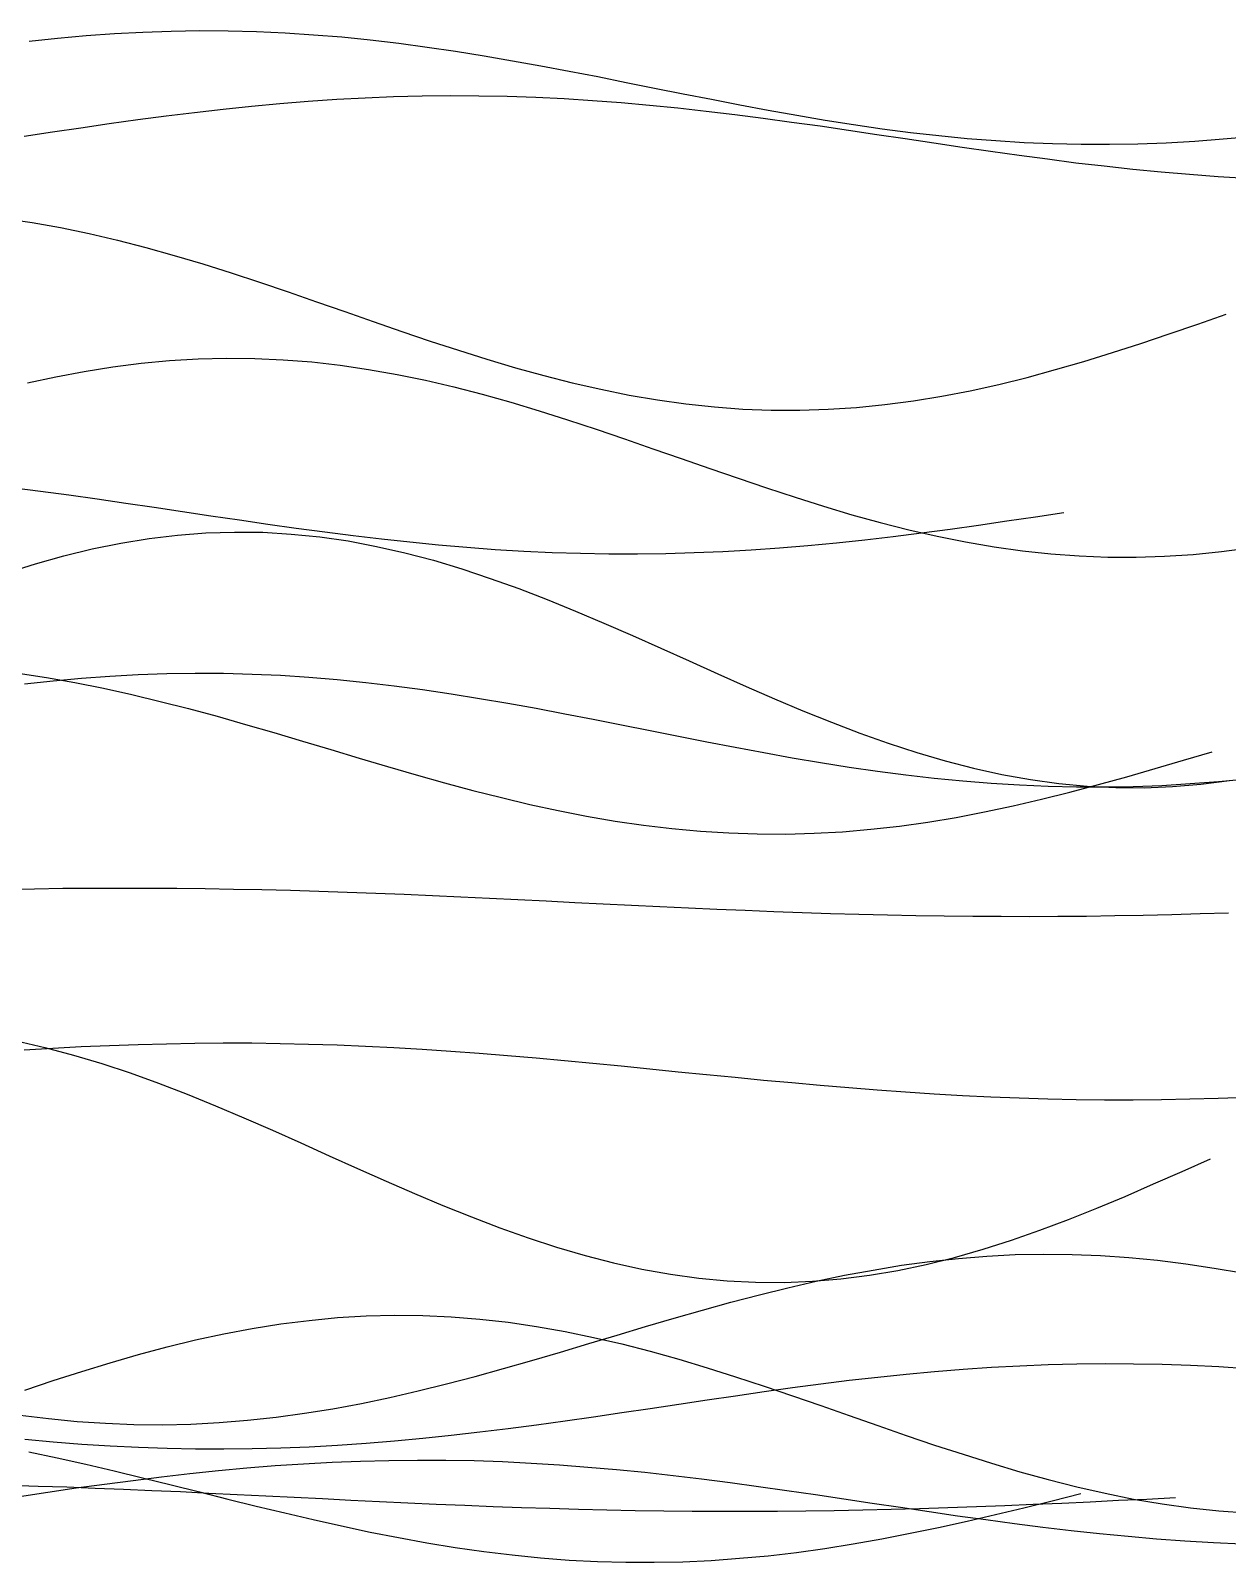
# Model space of a CAD drawing. Header units: metres. Extents: x -249 to 352, y -252 to 258.
# Drawn here: x 182 to 266.2, y -5 to 102.7 of the extents above; entities that cross this region are included whole.
import ezdxf

# ---------------------------------------------------------------- set-up
doc = ezdxf.new("R2010")
doc.units = ezdxf.units.M

msp = doc.modelspace()

# ---------------------------------------------------------------- linework, layer by layer
for p, q in [((183.88, 102.18, -433.01), (185.88, 102.36, -433.01)), ((185.88, 102.36, -433.01), (187.88, 102.5, -433.01)), ((187.88, 102.5, -433.01), (189.88, 102.61, -433.01)), ((189.88, 102.61, -433.01), (191.88, 102.68, -433.01)), ((191.88, 102.68, -433.01), (193.88, 102.71, -433.01)), ((193.88, 102.71, -433.01), (195.88, 102.7, -433.01)), ((195.88, 102.7, -433.01), (197.88, 102.64, -433.01)), ((197.88, 102.64, -433.01), (199.88, 102.55, -433.01)), ((199.88, 102.55, -433.01), (201.88, 102.42, -433.01)), ((201.88, 102.42, -433.01), (203.88, 102.26, -433.01)), ((181.88, 101.96, -433.01), (183.88, 102.18, -433.01)), ((203.88, 102.26, -433.01), (205.88, 102.05, -433.01)), ((205.88, 102.05, -433.01), (207.88, 101.82, -433.01)), ((207.88, 101.82, -433.01), (209.88, 101.55, -433.01)), ((209.88, 101.55, -433.01), (211.88, 101.26, -433.01)), ((211.88, 101.26, -433.01), (213.88, 100.94, -433.01)), ((213.88, 100.94, -433.01), (215.88, 100.59, -433.01)), ((215.88, 100.59, -433.01), (217.88, 100.23, -433.01)), ((217.88, 100.23, -433.01), (219.88, 99.86, -433.01)), ((219.88, 99.86, -433.01), (221.88, 99.47, -433.01)), ((221.88, 99.47, -433.01), (223.88, 99.07, -433.01)), ((205.52, 97.99, -433.01), (207.52, 98.07, -433.01)), ((207.52, 98.07, -433.01), (209.52, 98.12, -433.01)), ((209.52, 98.12, -433.01), (211.52, 98.14, -433.01)), ((211.52, 98.14, -433.01), (213.52, 98.13, -433.01)), ((213.52, 98.13, -433.01), (215.52, 98.09, -433.01)), ((215.52, 98.09, -433.01), (217.52, 98.02, -433.01)), ((223.88, 99.07, -433.01), (225.88, 98.67, -433.01)), ((225.88, 98.67, -433.01), (227.88, 98.27, -433.01)), ((227.88, 98.27, -433.01), (229.88, 97.88, -433.01)), ((193.52, 96.96, -433.01), (195.52, 97.19, -433.01)), ((195.52, 97.19, -433.01), (197.52, 97.39, -433.01)), ((197.52, 97.39, -433.01), (199.52, 97.58, -433.01)), ((199.52, 97.58, -433.01), (201.52, 97.74, -433.01)), ((201.52, 97.74, -433.01), (203.52, 97.88, -433.01)), ((203.52, 97.88, -433.01), (205.52, 97.99, -433.01)), ((217.52, 98.02, -433.01), (219.52, 97.93, -433.01)), ((219.52, 97.93, -433.01), (221.52, 97.8, -433.01)), ((221.52, 97.8, -433.01), (223.52, 97.65, -433.01)), ((223.52, 97.65, -433.01), (225.52, 97.47, -433.01)), ((225.52, 97.47, -433.01), (227.52, 97.27, -433.01)), ((227.52, 97.27, -433.01), (229.52, 97.05, -433.01)), ((229.52, 97.05, -433.01), (231.52, 96.81, -433.01)), ((229.88, 97.88, -433.01), (231.88, 97.49, -433.01)), ((231.88, 97.49, -433.01), (233.88, 97.12, -433.01)), ((233.88, 97.12, -433.01), (235.88, 96.76, -433.01)), ((185.52, 95.88, -433.01), (187.52, 96.17, -433.01)), ((187.52, 96.17, -433.01), (189.52, 96.45, -433.01)), ((189.52, 96.45, -433.01), (191.52, 96.71, -433.01)), ((191.52, 96.71, -433.01), (193.52, 96.96, -433.01)), ((231.52, 96.81, -433.01), (233.52, 96.55, -433.01)), ((233.52, 96.55, -433.01), (235.52, 96.28, -433.01)), ((235.52, 96.28, -433.01), (237.52, 96, -433.01)), ((235.88, 96.76, -433.01), (237.88, 96.42, -433.01)), ((237.52, 96, -433.01), (239.52, 95.71, -433.01)), ((237.88, 96.42, -433.01), (239.88, 96.1, -433.01)), ((239.88, 96.1, -433.01), (241.88, 95.81, -433.01)), ((181.52, 95.29, -433.01), (183.52, 95.59, -433.01)), ((183.52, 95.59, -433.01), (185.52, 95.88, -433.01)), ((239.52, 95.71, -433.01), (241.52, 95.41, -433.01)), ((241.52, 95.41, -433.01), (243.52, 95.11, -433.01)), ((241.88, 95.81, -433.01), (243.88, 95.55, -433.01)), ((243.52, 95.11, -433.01), (245.52, 94.81, -433.01)), ((243.88, 95.55, -433.01), (245.88, 95.32, -433.01)), ((245.52, 94.81, -433.01), (247.52, 94.52, -433.01)), ((245.88, 95.32, -433.01), (247.88, 95.13, -433.01)), ((247.88, 95.13, -433.01), (249.88, 94.97, -433.01)), ((249.88, 94.97, -433.01), (251.88, 94.84, -433.01)), ((251.88, 94.84, -433.01), (253.88, 94.76, -433.01)), ((259.88, 94.75, -433.01), (261.88, 94.82, -433.01)), ((261.88, 94.82, -433.01), (263.88, 94.93, -433.01)), ((263.88, 94.93, -433.01), (265.88, 95.09, -433.01)), ((265.88, 95.09, -433.01), (267.88, 95.27, -433.01)), ((247.52, 94.52, -433.01), (249.52, 94.23, -433.01)), ((249.52, 94.23, -433.01), (251.52, 93.95, -433.01)), ((251.52, 93.95, -433.01), (253.52, 93.68, -433.01)), ((253.88, 94.76, -433.01), (255.88, 94.72, -433.01)), ((255.88, 94.72, -433.01), (257.88, 94.71, -433.01)), ((257.88, 94.71, -433.01), (259.88, 94.75, -433.01)), ((253.52, 93.68, -433.01), (255.52, 93.42, -433.01)), ((255.52, 93.42, -433.01), (257.52, 93.19, -433.01)), ((257.52, 93.19, -433.01), (259.52, 92.97, -433.01)), ((259.52, 92.97, -433.01), (261.52, 92.77, -433.01)), ((261.52, 92.77, -433.01), (263.52, 92.6, -433.01)), ((263.52, 92.6, -433.01), (265.52, 92.45, -433.01)), ((265.52, 92.45, -433.01), (267.52, 92.33, -433.01)), ((180.09, 89.5, -433.01), (182.09, 89.21, -433.01)), ((182.09, 89.21, -433.01), (184.09, 88.86, -433.01)), ((184.09, 88.86, -433.01), (186.09, 88.44, -433.01)), ((186.09, 88.44, -433.01), (188.09, 87.98, -433.01)), ((188.09, 87.98, -433.01), (190.09, 87.46, -433.01)), ((190.09, 87.46, -433.01), (192.09, 86.9, -433.01)), ((192.09, 86.9, -433.01), (194.09, 86.3, -433.01)), ((194.09, 86.3, -433.01), (196.09, 85.67, -433.01)), ((196.09, 85.67, -433.01), (198.09, 85.01, -433.01)), ((198.09, 85.01, -433.01), (200.09, 84.33, -433.01)), ((200.09, 84.33, -433.01), (202.09, 83.64, -433.01)), ((202.09, 83.64, -433.01), (204.09, 82.94, -433.01)), ((204.09, 82.94, -433.01), (206.09, 82.24, -433.01)), ((206.09, 82.24, -433.01), (208.09, 81.55, -433.01)), ((262.09, 81.38, -433.01), (264.09, 82.07, -433.01)), ((264.09, 82.07, -433.01), (266.09, 82.77, -433.01)), ((208.09, 81.55, -433.01), (210.09, 80.87, -433.01)), ((210.09, 80.87, -433.01), (212.09, 80.22, -433.01)), ((260.09, 80.71, -433.01), (262.09, 81.38, -433.01)), ((212.09, 80.22, -433.01), (214.09, 79.59, -433.01)), ((256.09, 79.44, -433.01), (258.09, 80.06, -433.01)), ((258.09, 80.06, -433.01), (260.09, 80.71, -433.01)), ((183.76, 78.36, -433.01), (185.76, 78.74, -433.01)), ((185.76, 78.74, -433.01), (187.76, 79.06, -433.01)), ((187.76, 79.06, -433.01), (189.76, 79.31, -433.01)), ((189.76, 79.31, -433.01), (191.76, 79.5, -433.01)), ((191.76, 79.5, -433.01), (193.76, 79.62, -433.01)), ((193.76, 79.62, -433.01), (195.76, 79.67, -433.01)), ((195.76, 79.67, -433.01), (197.76, 79.65, -433.01)), ((197.76, 79.65, -433.01), (199.76, 79.56, -433.01)), ((199.76, 79.56, -433.01), (201.76, 79.4, -433.01)), ((201.76, 79.4, -433.01), (203.76, 79.17, -433.01)), ((203.76, 79.17, -433.01), (205.76, 78.88, -433.01)), ((205.76, 78.88, -433.01), (207.76, 78.52, -433.01)), ((214.09, 79.59, -433.01), (216.09, 78.99, -433.01)), ((216.09, 78.99, -433.01), (218.09, 78.44, -433.01)), ((252.09, 78.32, -433.01), (254.09, 78.86, -433.01)), ((254.09, 78.86, -433.01), (256.09, 79.44, -433.01)), ((181.76, 77.93, -433.01), (183.76, 78.36, -433.01)), ((207.76, 78.52, -433.01), (209.76, 78.11, -433.01)), ((209.76, 78.11, -433.01), (211.76, 77.65, -433.01)), ((211.76, 77.65, -433.01), (213.76, 77.13, -433.01)), ((218.09, 78.44, -433.01), (220.09, 77.93, -433.01)), ((220.09, 77.93, -433.01), (222.09, 77.48, -433.01)), ((248.09, 77.38, -433.01), (250.09, 77.82, -433.01)), ((250.09, 77.82, -433.01), (252.09, 78.32, -433.01)), ((213.76, 77.13, -433.01), (215.76, 76.57, -433.01)), ((215.76, 76.57, -433.01), (217.76, 75.97, -433.01)), ((222.09, 77.48, -433.01), (224.09, 77.07, -433.01)), ((224.09, 77.07, -433.01), (226.09, 76.73, -433.01)), ((226.09, 76.73, -433.01), (228.09, 76.45, -433.01)), ((242.09, 76.4, -433.01), (244.09, 76.66, -433.01)), ((244.09, 76.66, -433.01), (246.09, 76.99, -433.01)), ((246.09, 76.99, -433.01), (248.09, 77.38, -433.01)), ((217.76, 75.97, -433.01), (219.76, 75.34, -433.01)), ((228.09, 76.45, -433.01), (230.09, 76.24, -433.01)), ((230.09, 76.24, -433.01), (232.09, 76.09, -433.01)), ((232.09, 76.09, -433.01), (234.09, 76.01, -433.01)), ((234.09, 76.01, -433.01), (236.09, 76, -433.01)), ((236.09, 76, -433.01), (238.09, 76.07, -433.01)), ((238.09, 76.07, -433.01), (240.09, 76.2, -433.01)), ((240.09, 76.2, -433.01), (242.09, 76.4, -433.01)), ((219.76, 75.34, -433.01), (221.76, 74.68, -433.01)), ((221.76, 74.68, -433.01), (223.76, 74, -433.01)), ((223.76, 74, -433.01), (225.76, 73.3, -433.01)), ((225.76, 73.3, -433.01), (227.76, 72.61, -433.01)), ((227.76, 72.61, -433.01), (229.76, 71.91, -433.01)), ((229.76, 71.91, -433.01), (231.76, 71.22, -433.01)), ((231.76, 71.22, -433.01), (233.76, 70.54, -433.01)), ((180.67, 70.58, -433.01), (182.67, 70.32, -433.01)), ((182.67, 70.32, -433.01), (184.67, 70.05, -433.01)), ((184.67, 70.05, -433.01), (186.67, 69.77, -433.01)), ((233.76, 70.54, -433.01), (235.76, 69.88, -433.01)), ((186.67, 69.77, -433.01), (188.67, 69.48, -433.01)), ((188.67, 69.48, -433.01), (190.67, 69.18, -433.01)), ((190.67, 69.18, -433.01), (192.67, 68.88, -433.01)), ((235.76, 69.88, -433.01), (237.76, 69.26, -433.01)), ((237.76, 69.26, -433.01), (239.76, 68.66, -433.01)), ((192.67, 68.88, -433.01), (194.67, 68.58, -433.01)), ((194.67, 68.58, -433.01), (196.67, 68.29, -433.01)), ((196.67, 68.29, -433.01), (198.67, 68, -433.01)), ((198.67, 68, -433.01), (200.67, 67.72, -433.01)), ((239.76, 68.66, -433.01), (241.76, 68.11, -433.01)), ((241.76, 68.11, -433.01), (243.76, 67.6, -433.01)), ((246.67, 67.65, -433.01), (248.67, 67.93, -433.01)), ((248.67, 67.93, -433.01), (250.67, 68.22, -433.01)), ((250.67, 68.22, -433.01), (252.67, 68.51, -433.01)), ((252.67, 68.51, -433.01), (254.67, 68.81, -433.01)), ((188.32, 66.66, -433.01), (190.32, 66.99, -433.01)), ((190.32, 66.99, -433.01), (192.32, 67.23, -433.01)), ((192.32, 67.23, -433.01), (194.32, 67.38, -433.01)), ((194.32, 67.38, -433.01), (196.32, 67.44, -433.01)), ((196.32, 67.44, -433.01), (198.32, 67.42, -433.01)), ((198.32, 67.42, -433.01), (200.32, 67.3, -433.01)), ((200.32, 67.3, -433.01), (202.32, 67.1, -433.01)), ((200.67, 67.72, -433.01), (202.67, 67.45, -433.01)), ((202.32, 67.1, -433.01), (204.32, 66.81, -433.01)), ((202.67, 67.45, -433.01), (204.67, 67.19, -433.01)), ((204.32, 66.81, -433.01), (206.32, 66.43, -433.01)), ((204.67, 67.19, -433.01), (206.67, 66.96, -433.01)), ((206.67, 66.96, -433.01), (208.67, 66.74, -433.01)), ((238.67, 66.69, -433.01), (240.67, 66.9, -433.01)), ((240.67, 66.9, -433.01), (242.67, 67.13, -433.01)), ((242.67, 67.13, -433.01), (244.67, 67.39, -433.01)), ((243.76, 67.6, -433.01), (245.76, 67.15, -433.01)), ((244.67, 67.39, -433.01), (246.67, 67.65, -433.01)), ((245.76, 67.15, -433.01), (247.76, 66.74, -433.01)), ((182.32, 65.21, -433.01), (184.32, 65.77, -433.01)), ((184.32, 65.77, -433.01), (186.32, 66.26, -433.01)), ((186.32, 66.26, -433.01), (188.32, 66.66, -433.01)), ((206.32, 66.43, -433.01), (208.32, 65.98, -433.01)), ((208.32, 65.98, -433.01), (210.32, 65.45, -433.01)), ((208.67, 66.74, -433.01), (210.67, 66.54, -433.01)), ((210.67, 66.54, -433.01), (212.67, 66.37, -433.01)), ((212.67, 66.37, -433.01), (214.67, 66.22, -433.01)), ((214.67, 66.22, -433.01), (216.67, 66.1, -433.01)), ((216.67, 66.1, -433.01), (218.67, 66.01, -433.01)), ((218.67, 66.01, -433.01), (220.67, 65.95, -433.01)), ((220.67, 65.95, -433.01), (222.67, 65.91, -433.01)), ((222.67, 65.91, -433.01), (224.67, 65.91, -433.01)), ((224.67, 65.91, -433.01), (226.67, 65.94, -433.01)), ((226.67, 65.94, -433.01), (228.67, 65.99, -433.01)), ((228.67, 65.99, -433.01), (230.67, 66.08, -433.01)), ((230.67, 66.08, -433.01), (232.67, 66.19, -433.01)), ((232.67, 66.19, -433.01), (234.67, 66.33, -433.01)), ((234.67, 66.33, -433.01), (236.67, 66.5, -433.01)), ((236.67, 66.5, -433.01), (238.67, 66.69, -433.01)), ((247.76, 66.74, -433.01), (249.76, 66.4, -433.01)), ((249.76, 66.4, -433.01), (251.76, 66.12, -433.01)), ((251.76, 66.12, -433.01), (253.76, 65.91, -433.01)), ((253.76, 65.91, -433.01), (255.76, 65.76, -433.01)), ((255.76, 65.76, -433.01), (257.76, 65.68, -433.01)), ((259.76, 65.67, -433.01), (261.76, 65.73, -433.01)), ((261.76, 65.73, -433.01), (263.76, 65.87, -433.01)), ((263.76, 65.87, -433.01), (265.76, 66.06, -433.01)), ((265.76, 66.06, -433.01), (267.76, 66.33, -433.01)), ((180.32, 64.58, -433.01), (182.32, 65.21, -433.01)), ((210.32, 65.45, -433.01), (212.32, 64.85, -433.01)), ((212.32, 64.85, -433.01), (214.32, 64.18, -433.01)), ((257.76, 65.68, -433.01), (259.76, 65.67, -433.01)), ((214.32, 64.18, -433.01), (216.32, 63.46, -433.01)), ((216.32, 63.46, -433.01), (218.32, 62.69, -433.01)), ((218.32, 62.69, -433.01), (220.32, 61.88, -433.01)), ((220.32, 61.88, -433.01), (222.32, 61.03, -433.01)), ((222.32, 61.03, -433.01), (224.32, 60.16, -433.01)), ((224.32, 60.16, -433.01), (226.32, 59.27, -433.01)), ((226.32, 59.27, -433.01), (228.32, 58.37, -433.01)), ((228.32, 58.37, -433.01), (230.32, 57.47, -433.01)), ((181.1, 57.51, -433.01), (183.1, 57.21, -433.01)), ((183.1, 57.21, -433.01), (185.1, 56.86, -433.01)), ((183.56, 56.98, -433.01), (185.56, 57.16, -433.01)), ((185.56, 57.16, -433.01), (187.56, 57.31, -433.01)), ((187.56, 57.31, -433.01), (189.56, 57.42, -433.01)), ((189.56, 57.42, -433.01), (191.56, 57.48, -433.01)), ((191.56, 57.48, -433.01), (193.56, 57.51, -433.01)), ((193.56, 57.51, -433.01), (195.56, 57.5, -433.01)), ((195.56, 57.5, -433.01), (197.56, 57.45, -433.01)), ((197.56, 57.45, -433.01), (199.56, 57.36, -433.01)), ((199.56, 57.36, -433.01), (201.56, 57.23, -433.01)), ((201.56, 57.23, -433.01), (203.56, 57.06, -433.01)), ((230.32, 57.47, -433.01), (232.32, 56.58, -433.01)), ((181.56, 56.77, -433.01), (183.56, 56.98, -433.01)), ((185.1, 56.86, -433.01), (187.1, 56.46, -433.01)), ((187.1, 56.46, -433.01), (189.1, 56.01, -433.01)), ((203.56, 57.06, -433.01), (205.56, 56.86, -433.01)), ((205.56, 56.86, -433.01), (207.56, 56.62, -433.01)), ((207.56, 56.62, -433.01), (209.56, 56.36, -433.01)), ((209.56, 56.36, -433.01), (211.56, 56.06, -433.01)), ((211.56, 56.06, -433.01), (213.56, 55.74, -433.01)), ((232.32, 56.58, -433.01), (234.32, 55.71, -433.01)), ((189.1, 56.01, -433.01), (191.1, 55.53, -433.01)), ((191.1, 55.53, -433.01), (193.1, 55.02, -433.01)), ((193.1, 55.02, -433.01), (195.1, 54.48, -433.01)), ((213.56, 55.74, -433.01), (215.56, 55.4, -433.01)), ((215.56, 55.4, -433.01), (217.56, 55.04, -433.01)), ((217.56, 55.04, -433.01), (219.56, 54.66, -433.01)), ((234.32, 55.71, -433.01), (236.32, 54.87, -433.01)), ((195.1, 54.48, -433.01), (197.1, 53.91, -433.01)), ((197.1, 53.91, -433.01), (199.1, 53.33, -433.01)), ((219.56, 54.66, -433.01), (221.56, 54.27, -433.01)), ((221.56, 54.27, -433.01), (223.56, 53.88, -433.01)), ((223.56, 53.88, -433.01), (225.56, 53.48, -433.01)), ((236.32, 54.87, -433.01), (238.32, 54.06, -433.01)), ((238.32, 54.06, -433.01), (240.32, 53.3, -433.01)), ((199.1, 53.33, -433.01), (201.1, 52.74, -433.01)), ((225.56, 53.48, -433.01), (227.56, 53.08, -433.01)), ((227.56, 53.08, -433.01), (229.56, 52.68, -433.01)), ((240.32, 53.3, -433.01), (242.32, 52.59, -433.01)), ((201.1, 52.74, -433.01), (203.1, 52.14, -433.01)), ((203.1, 52.14, -433.01), (205.1, 51.54, -433.01)), ((229.56, 52.68, -433.01), (231.56, 52.3, -433.01)), ((231.56, 52.3, -433.01), (233.56, 51.92, -433.01)), ((233.56, 51.92, -433.01), (235.56, 51.56, -433.01)), ((242.32, 52.59, -433.01), (244.32, 51.93, -433.01)), ((244.32, 51.93, -433.01), (246.32, 51.35, -433.01)), ((263.1, 51.4, -433.01), (265.1, 51.99, -433.01)), ((205.1, 51.54, -433.01), (207.1, 50.95, -433.01)), ((207.1, 50.95, -433.01), (209.1, 50.37, -433.01)), ((235.56, 51.56, -433.01), (237.56, 51.22, -433.01)), ((237.56, 51.22, -433.01), (239.56, 50.91, -433.01)), ((239.56, 50.91, -433.01), (241.56, 50.62, -433.01)), ((246.32, 51.35, -433.01), (248.32, 50.83, -433.01)), ((248.32, 50.83, -433.01), (250.32, 50.39, -433.01)), ((259.1, 50.23, -433.01), (261.1, 50.81, -433.01)), ((261.1, 50.81, -433.01), (263.1, 51.4, -433.01)), ((209.1, 50.37, -433.01), (211.1, 49.8, -433.01)), ((211.1, 49.8, -433.01), (213.1, 49.27, -433.01)), ((241.56, 50.62, -433.01), (243.56, 50.36, -433.01)), ((243.56, 50.36, -433.01), (245.56, 50.13, -433.01)), ((245.56, 50.13, -433.01), (247.56, 49.93, -433.01)), ((247.56, 49.93, -433.01), (249.56, 49.77, -433.01)), ((249.56, 49.77, -433.01), (251.56, 49.65, -433.01)), ((250.32, 50.39, -433.01), (252.32, 50.03, -433.01)), ((251.56, 49.65, -433.01), (253.56, 49.56, -433.01)), ((252.32, 50.03, -433.01), (254.32, 49.75, -433.01)), ((253.56, 49.56, -433.01), (255.56, 49.52, -433.01)), ((254.32, 49.75, -433.01), (256.32, 49.56, -433.01)), ((255.1, 49.14, -433.01), (257.1, 49.67, -433.01)), ((256.32, 49.56, -433.01), (258.32, 49.46, -433.01)), ((257.1, 49.67, -433.01), (259.1, 50.23, -433.01)), ((259.56, 49.55, -433.01), (261.56, 49.62, -433.01)), ((261.56, 49.62, -433.01), (263.56, 49.74, -433.01)), ((262.32, 49.53, -433.01), (264.32, 49.7, -433.01)), ((263.56, 49.74, -433.01), (265.56, 49.89, -433.01)), ((264.32, 49.7, -433.01), (266.32, 49.96, -433.01)), ((265.56, 49.89, -433.01), (267.56, 50.08, -433.01)), ((213.1, 49.27, -433.01), (215.1, 48.76, -433.01)), ((215.1, 48.76, -433.01), (217.1, 48.28, -433.01)), ((251.1, 48.18, -433.01), (253.1, 48.64, -433.01)), ((253.1, 48.64, -433.01), (255.1, 49.14, -433.01)), ((255.56, 49.52, -433.01), (257.56, 49.51, -433.01)), ((257.56, 49.51, -433.01), (259.56, 49.55, -433.01)), ((258.32, 49.46, -433.01), (260.32, 49.45, -433.01)), ((260.32, 49.45, -433.01), (262.32, 49.53, -433.01)), ((217.1, 48.28, -433.01), (219.1, 47.85, -433.01)), ((219.1, 47.85, -433.01), (221.1, 47.46, -433.01)), ((221.1, 47.46, -433.01), (223.1, 47.11, -433.01)), ((247.1, 47.37, -433.01), (249.1, 47.75, -433.01)), ((249.1, 47.75, -433.01), (251.1, 48.18, -433.01)), ((223.1, 47.11, -433.01), (225.1, 46.82, -433.01)), ((225.1, 46.82, -433.01), (227.1, 46.58, -433.01)), ((227.1, 46.58, -433.01), (229.1, 46.39, -433.01)), ((229.1, 46.39, -433.01), (231.1, 46.27, -433.01)), ((237.1, 46.25, -433.01), (239.1, 46.36, -433.01)), ((239.1, 46.36, -433.01), (241.1, 46.53, -433.01)), ((241.1, 46.53, -433.01), (243.1, 46.76, -433.01)), ((243.1, 46.76, -433.01), (245.1, 47.04, -433.01)), ((245.1, 47.04, -433.01), (247.1, 47.37, -433.01)), ((231.1, 46.27, -433.01), (233.1, 46.2, -433.01)), ((233.1, 46.2, -433.01), (235.1, 46.19, -433.01)), ((235.1, 46.19, -433.01), (237.1, 46.25, -433.01)), ((180.26, 42.32, -433.01), (182.26, 42.35, -433.01)), ((182.26, 42.35, -433.01), (184.26, 42.38, -433.01)), ((184.26, 42.38, -433.01), (186.26, 42.4, -433.01)), ((186.26, 42.4, -433.01), (188.26, 42.4, -433.01)), ((188.26, 42.4, -433.01), (190.26, 42.4, -433.01)), ((190.26, 42.4, -433.01), (192.26, 42.39, -433.01)), ((192.26, 42.39, -433.01), (194.26, 42.36, -433.01)), ((194.26, 42.36, -433.01), (196.26, 42.33, -433.01)), ((196.26, 42.33, -433.01), (198.26, 42.29, -433.01)), ((198.26, 42.29, -433.01), (200.26, 42.24, -433.01)), ((200.26, 42.24, -433.01), (202.26, 42.18, -433.01)), ((202.26, 42.18, -433.01), (204.26, 42.11, -433.01)), ((204.26, 42.11, -433.01), (206.26, 42.04, -433.01)), ((206.26, 42.04, -433.01), (208.26, 41.96, -433.01)), ((208.26, 41.96, -433.01), (210.26, 41.87, -433.01)), ((210.26, 41.87, -433.01), (212.26, 41.78, -433.01)), ((212.26, 41.78, -433.01), (214.26, 41.69, -433.01)), ((214.26, 41.69, -433.01), (216.26, 41.59, -433.01)), ((216.26, 41.59, -433.01), (218.26, 41.49, -433.01)), ((218.26, 41.49, -433.01), (220.26, 41.39, -433.01)), ((220.26, 41.39, -433.01), (222.26, 41.29, -433.01)), ((222.26, 41.29, -433.01), (224.26, 41.2, -433.01)), ((224.26, 41.2, -433.01), (226.26, 41.1, -433.01)), ((226.26, 41.1, -433.01), (228.26, 41.01, -433.01)), ((228.26, 41.01, -433.01), (230.26, 40.92, -433.01)), ((230.26, 40.92, -433.01), (232.26, 40.83, -433.01)), ((232.26, 40.83, -433.01), (234.26, 40.75, -433.01)), ((234.26, 40.75, -433.01), (236.26, 40.68, -433.01)), ((236.26, 40.68, -433.01), (238.26, 40.61, -433.01)), ((238.26, 40.61, -433.01), (240.26, 40.56, -433.01)), ((240.26, 40.56, -433.01), (242.26, 40.51, -433.01)), ((242.26, 40.51, -433.01), (244.26, 40.47, -433.01)), ((244.26, 40.47, -433.01), (246.26, 40.44, -433.01)), ((246.26, 40.44, -433.01), (248.26, 40.42, -433.01)), ((248.26, 40.42, -433.01), (250.26, 40.41, -433.01)), ((250.26, 40.41, -433.01), (252.26, 40.4, -433.01)), ((252.26, 40.4, -433.01), (254.26, 40.41, -433.01)), ((254.26, 40.41, -433.01), (256.26, 40.43, -433.01)), ((256.26, 40.43, -433.01), (258.26, 40.46, -433.01)), ((258.26, 40.46, -433.01), (260.26, 40.5, -433.01)), ((260.26, 40.5, -433.01), (262.26, 40.54, -433.01)), ((262.26, 40.54, -433.01), (264.26, 40.6, -433.01)), ((264.26, 40.6, -433.01), (266.26, 40.66, -433.01)), ((180.99, 31.64, -433.01), (182.99, 31.18, -433.01)), ((185.54, 31.24, -433.01), (187.54, 31.33, -433.01)), ((187.54, 31.33, -433.01), (189.54, 31.4, -433.01)), ((189.54, 31.4, -433.01), (191.54, 31.45, -433.01)), ((191.54, 31.45, -433.01), (193.54, 31.49, -433.01)), ((193.54, 31.49, -433.01), (195.54, 31.5, -433.01)), ((195.54, 31.5, -433.01), (197.54, 31.5, -433.01)), ((197.54, 31.5, -433.01), (199.54, 31.47, -433.01)), ((199.54, 31.47, -433.01), (201.54, 31.42, -433.01)), ((201.54, 31.42, -433.01), (203.54, 31.36, -433.01)), ((203.54, 31.36, -433.01), (205.54, 31.28, -433.01)), ((205.54, 31.28, -433.01), (207.54, 31.18, -433.01)), ((181.54, 31.01, -433.01), (183.54, 31.13, -433.01)), ((182.99, 31.18, -433.01), (184.99, 30.65, -433.01)), ((183.54, 31.13, -433.01), (185.54, 31.24, -433.01)), ((184.99, 30.65, -433.01), (186.99, 30.05, -433.01)), ((207.54, 31.18, -433.01), (209.54, 31.06, -433.01)), ((209.54, 31.06, -433.01), (211.54, 30.92, -433.01)), ((211.54, 30.92, -433.01), (213.54, 30.78, -433.01)), ((213.54, 30.78, -433.01), (215.54, 30.62, -433.01)), ((215.54, 30.62, -433.01), (217.54, 30.45, -433.01)), ((217.54, 30.45, -433.01), (219.54, 30.26, -433.01)), ((219.54, 30.26, -433.01), (221.54, 30.08, -433.01)), ((186.99, 30.05, -433.01), (188.99, 29.39, -433.01)), ((188.99, 29.39, -433.01), (190.99, 28.67, -433.01)), ((221.54, 30.08, -433.01), (223.54, 29.88, -433.01)), ((223.54, 29.88, -433.01), (225.54, 29.68, -433.01)), ((225.54, 29.68, -433.01), (227.54, 29.48, -433.01)), ((227.54, 29.48, -433.01), (229.54, 29.29, -433.01)), ((229.54, 29.29, -433.01), (231.54, 29.09, -433.01)), ((190.99, 28.67, -433.01), (192.99, 27.9, -433.01)), ((231.54, 29.09, -433.01), (233.54, 28.89, -433.01)), ((233.54, 28.89, -433.01), (235.54, 28.71, -433.01)), ((235.54, 28.71, -433.01), (237.54, 28.53, -433.01)), ((237.54, 28.53, -433.01), (239.54, 28.36, -433.01)), ((239.54, 28.36, -433.01), (241.54, 28.2, -433.01)), ((241.54, 28.2, -433.01), (243.54, 28.06, -433.01)), ((243.54, 28.06, -433.01), (245.54, 27.92, -433.01)), ((192.99, 27.9, -433.01), (194.99, 27.08, -433.01)), ((194.99, 27.08, -433.01), (196.99, 26.23, -433.01)), ((245.54, 27.92, -433.01), (247.54, 27.81, -433.01)), ((247.54, 27.81, -433.01), (249.54, 27.71, -433.01)), ((249.54, 27.71, -433.01), (251.54, 27.63, -433.01)), ((251.54, 27.63, -433.01), (253.54, 27.57, -433.01)), ((253.54, 27.57, -433.01), (255.54, 27.53, -433.01)), ((255.54, 27.53, -433.01), (257.54, 27.51, -433.01)), ((257.54, 27.51, -433.01), (259.54, 27.5, -433.01)), ((259.54, 27.5, -433.01), (261.54, 27.52, -433.01)), ((261.54, 27.52, -433.01), (263.54, 27.56, -433.01)), ((263.54, 27.56, -433.01), (265.54, 27.62, -433.01)), ((265.54, 27.62, -433.01), (267.54, 27.69, -433.01)), ((196.99, 26.23, -433.01), (198.99, 25.36, -433.01)), ((198.99, 25.36, -433.01), (200.99, 24.47, -433.01)), ((200.99, 24.47, -433.01), (202.99, 23.57, -433.01)), ((202.99, 23.57, -433.01), (204.99, 22.67, -433.01)), ((204.99, 22.67, -433.01), (206.99, 21.79, -433.01)), ((262.99, 22.46, -433.01), (264.99, 23.36, -433.01)), ((206.99, 21.79, -433.01), (208.99, 20.92, -433.01)), ((258.99, 20.71, -433.01), (260.99, 21.58, -433.01)), ((260.99, 21.58, -433.01), (262.99, 22.46, -433.01)), ((208.99, 20.92, -433.01), (210.99, 20.07, -433.01)), ((256.99, 19.88, -433.01), (258.99, 20.71, -433.01)), ((210.99, 20.07, -433.01), (212.99, 19.27, -433.01)), ((254.99, 19.08, -433.01), (256.99, 19.88, -433.01)), ((212.99, 19.27, -433.01), (214.99, 18.5, -433.01)), ((214.99, 18.5, -433.01), (216.99, 17.79, -433.01)), ((250.99, 17.63, -433.01), (252.99, 18.33, -433.01)), ((252.99, 18.33, -433.01), (254.99, 19.08, -433.01)), ((216.99, 17.79, -433.01), (218.99, 17.14, -433.01)), ((248.99, 16.99, -433.01), (250.99, 17.63, -433.01)), ((218.99, 17.14, -433.01), (220.99, 16.55, -433.01)), ((220.99, 16.55, -433.01), (222.99, 16.04, -433.01)), ((244.99, 15.92, -433.01), (246.99, 16.42, -433.01)), ((245.25, 16.13, -433.01), (247.25, 16.34, -433.01)), ((246.99, 16.42, -433.01), (248.99, 16.99, -433.01)), ((247.25, 16.34, -433.01), (249.25, 16.5, -433.01)), ((249.25, 16.5, -433.01), (251.25, 16.61, -433.01)), ((251.25, 16.61, -433.01), (253.25, 16.65, -433.01)), ((253.25, 16.65, -433.01), (255.25, 16.63, -433.01)), ((255.25, 16.63, -433.01), (257.25, 16.55, -433.01)), ((257.25, 16.55, -433.01), (259.25, 16.42, -433.01)), ((259.25, 16.42, -433.01), (261.25, 16.22, -433.01)), ((261.25, 16.22, -433.01), (263.25, 15.97, -433.01)), ((222.99, 16.04, -433.01), (224.99, 15.59, -433.01)), ((224.99, 15.59, -433.01), (226.99, 15.23, -433.01)), ((226.99, 15.23, -433.01), (228.99, 14.96, -433.01)), ((237.25, 14.74, -433.01), (239.25, 15.16, -433.01)), ((238.99, 14.91, -433.01), (240.99, 15.16, -433.01)), ((239.25, 15.16, -433.01), (241.25, 15.53, -433.01)), ((240.99, 15.16, -433.01), (242.99, 15.5, -433.01)), ((241.25, 15.53, -433.01), (243.25, 15.86, -433.01)), ((242.99, 15.5, -433.01), (244.99, 15.92, -433.01)), ((243.25, 15.86, -433.01), (245.25, 16.13, -433.01)), ((263.25, 15.97, -433.01), (265.25, 15.67, -433.01)), ((265.25, 15.67, -433.01), (267.25, 15.32, -433.01)), ((228.99, 14.96, -433.01), (230.99, 14.77, -433.01)), ((230.99, 14.77, -433.01), (232.99, 14.67, -433.01)), ((232.99, 14.67, -433.01), (234.99, 14.66, -433.01)), ((233.25, 13.79, -433.01), (235.25, 14.28, -433.01)), ((234.99, 14.66, -433.01), (236.99, 14.74, -433.01)), ((235.25, 14.28, -433.01), (237.25, 14.74, -433.01)), ((236.99, 14.74, -433.01), (238.99, 14.91, -433.01)), ((229.25, 12.71, -433.01), (231.25, 13.26, -433.01)), ((231.25, 13.26, -433.01), (233.25, 13.79, -433.01)), ((199.58, 11.74, -433.01), (201.58, 11.99, -433.01)), ((201.58, 11.99, -433.01), (203.58, 12.18, -433.01)), ((203.58, 12.18, -433.01), (205.58, 12.3, -433.01)), ((205.58, 12.3, -433.01), (207.58, 12.35, -433.01)), ((207.58, 12.35, -433.01), (209.58, 12.33, -433.01)), ((209.58, 12.33, -433.01), (211.58, 12.24, -433.01)), ((211.58, 12.24, -433.01), (213.58, 12.08, -433.01)), ((213.58, 12.08, -433.01), (215.58, 11.85, -433.01)), ((225.25, 11.55, -433.01), (227.25, 12.14, -433.01)), ((227.25, 12.14, -433.01), (229.25, 12.71, -433.01)), ((193.58, 10.61, -433.01), (195.58, 11.04, -433.01)), ((195.58, 11.04, -433.01), (197.58, 11.42, -433.01)), ((197.58, 11.42, -433.01), (199.58, 11.74, -433.01)), ((215.58, 11.85, -433.01), (217.58, 11.56, -433.01)), ((217.58, 11.56, -433.01), (219.58, 11.21, -433.01)), ((219.58, 11.21, -433.01), (221.58, 10.79, -433.01)), ((221.25, 10.35, -433.01), (223.25, 10.95, -433.01)), ((221.58, 10.79, -433.01), (223.58, 10.33, -433.01)), ((223.25, 10.95, -433.01), (225.25, 11.55, -433.01)), ((189.58, 9.59, -433.01), (191.58, 10.12, -433.01)), ((191.58, 10.12, -433.01), (193.58, 10.61, -433.01)), ((217.25, 9.17, -433.01), (219.25, 9.76, -433.01)), ((219.25, 9.76, -433.01), (221.25, 10.35, -433.01)), ((223.58, 10.33, -433.01), (225.58, 9.81, -433.01)), ((225.58, 9.81, -433.01), (227.58, 9.25, -433.01)), ((185.58, 8.4, -433.01), (187.58, 9.01, -433.01)), ((187.58, 9.01, -433.01), (189.58, 9.59, -433.01)), ((215.25, 8.6, -433.01), (217.25, 9.17, -433.01)), ((227.58, 9.25, -433.01), (229.58, 8.65, -433.01)), ((229.58, 8.65, -433.01), (231.58, 8.02, -433.01)), ((247.58, 8.55, -433.01), (249.58, 8.69, -433.01)), ((249.58, 8.69, -433.01), (251.58, 8.8, -433.01)), ((251.58, 8.8, -433.01), (253.58, 8.88, -433.01)), ((253.58, 8.88, -433.01), (255.58, 8.93, -433.01)), ((255.58, 8.93, -433.01), (257.58, 8.95, -433.01)), ((257.58, 8.95, -433.01), (259.58, 8.94, -433.01)), ((259.58, 8.94, -433.01), (261.58, 8.9, -433.01)), ((261.58, 8.9, -433.01), (263.58, 8.83, -433.01)), ((263.58, 8.83, -433.01), (265.58, 8.74, -433.01)), ((265.58, 8.74, -433.01), (267.58, 8.61, -433.01)), ((181.58, 7.08, -433.01), (183.58, 7.75, -433.01)), ((183.58, 7.75, -433.01), (185.58, 8.4, -433.01)), ((211.25, 7.52, -433.01), (213.25, 8.04, -433.01)), ((213.25, 8.04, -433.01), (215.25, 8.6, -433.01)), ((231.58, 8.02, -433.01), (233.58, 7.36, -433.01)), ((237.58, 7.52, -433.01), (239.58, 7.77, -433.01)), ((239.58, 7.77, -433.01), (241.58, 8, -433.01)), ((241.58, 8, -433.01), (243.58, 8.21, -433.01)), ((243.58, 8.21, -433.01), (245.58, 8.39, -433.01)), ((245.58, 8.39, -433.01), (247.58, 8.55, -433.01)), ((205.25, 6.14, -433.01), (207.25, 6.56, -433.01)), ((207.25, 6.56, -433.01), (209.25, 7.02, -433.01)), ((209.25, 7.02, -433.01), (211.25, 7.52, -433.01)), ((229.58, 6.4, -433.01), (231.58, 6.69, -433.01)), ((231.58, 6.69, -433.01), (233.58, 6.98, -433.01)), ((233.58, 7.36, -433.01), (235.58, 6.68, -433.01)), ((233.58, 6.98, -433.01), (235.58, 7.26, -433.01)), ((235.58, 7.26, -433.01), (237.58, 7.52, -433.01)), ((235.58, 6.68, -433.01), (237.58, 5.99, -433.01)), ((199.25, 5.17, -433.01), (201.25, 5.45, -433.01)), ((201.25, 5.45, -433.01), (203.25, 5.77, -433.01)), ((203.25, 5.77, -433.01), (205.25, 6.14, -433.01)), ((221.58, 5.21, -433.01), (223.58, 5.5, -433.01)), ((223.58, 5.5, -433.01), (225.58, 5.8, -433.01)), ((225.58, 5.8, -433.01), (227.58, 6.1, -433.01)), ((227.58, 6.1, -433.01), (229.58, 6.4, -433.01)), ((237.58, 5.99, -433.01), (239.58, 5.29, -433.01)), ((181.25, 5.32, -433.01), (183.25, 5.08, -433.01)), ((183.25, 5.08, -433.01), (185.25, 4.88, -433.01)), ((185.25, 4.88, -433.01), (187.25, 4.75, -433.01)), ((187.25, 4.75, -433.01), (189.25, 4.67, -433.01)), ((189.25, 4.67, -433.01), (191.25, 4.65, -433.01)), ((191.25, 4.65, -433.01), (193.25, 4.69, -433.01)), ((193.25, 4.69, -433.01), (195.25, 4.8, -433.01)), ((195.25, 4.8, -433.01), (197.25, 4.96, -433.01)), ((197.25, 4.96, -433.01), (199.25, 5.17, -433.01)), ((213.58, 4.14, -433.01), (215.58, 4.38, -433.01)), ((215.58, 4.38, -433.01), (217.58, 4.65, -433.01)), ((217.58, 4.65, -433.01), (219.58, 4.92, -433.01)), ((219.58, 4.92, -433.01), (221.58, 5.21, -433.01)), ((239.58, 5.29, -433.01), (241.58, 4.59, -433.01)), ((241.58, 4.59, -433.01), (243.58, 3.9, -433.01)), ((181.58, 3.62, -433.01), (183.58, 3.44, -433.01)), ((183.58, 3.44, -433.01), (185.58, 3.29, -433.01)), ((185.58, 3.29, -433.01), (187.58, 3.16, -433.01)), ((203.58, 3.21, -433.01), (205.58, 3.35, -433.01)), ((205.58, 3.35, -433.01), (207.58, 3.51, -433.01)), ((207.58, 3.51, -433.01), (209.58, 3.7, -433.01)), ((209.58, 3.7, -433.01), (211.58, 3.91, -433.01)), ((211.58, 3.91, -433.01), (213.58, 4.14, -433.01)), ((243.58, 3.9, -433.01), (245.58, 3.22, -433.01)), ((181.86, 2.75, -433.01), (183.86, 2.32, -433.01)), ((183.86, 2.32, -433.01), (185.86, 1.87, -433.01)), ((187.58, 3.16, -433.01), (189.58, 3.07, -433.01)), ((189.58, 3.07, -433.01), (191.58, 3, -433.01)), ((191.58, 3, -433.01), (193.58, 2.96, -433.01)), ((193.58, 2.96, -433.01), (195.58, 2.95, -433.01)), ((195.58, 2.95, -433.01), (197.58, 2.97, -433.01)), ((197.58, 2.97, -433.01), (199.58, 3.02, -433.01)), ((199.58, 3.02, -433.01), (201.58, 3.1, -433.01)), ((201.58, 3.1, -433.01), (203.58, 3.21, -433.01)), ((207.19, 2.14, -433.01), (209.19, 2.16, -433.01)), ((209.19, 2.16, -433.01), (211.19, 2.16, -433.01)), ((211.19, 2.16, -433.01), (213.19, 2.12, -433.01)), ((245.58, 3.22, -433.01), (247.58, 2.57, -433.01)), ((247.58, 2.57, -433.01), (249.58, 1.94, -433.01)), ((185.86, 1.87, -433.01), (187.86, 1.4, -433.01)), ((187.86, 1.4, -433.01), (189.86, 0.91, -433.01)), ((191.19, 0.98, -433.01), (193.19, 1.21, -433.01)), ((193.19, 1.21, -433.01), (195.19, 1.42, -433.01)), ((195.19, 1.42, -433.01), (197.19, 1.61, -433.01)), ((197.19, 1.61, -433.01), (199.19, 1.77, -433.01)), ((199.19, 1.77, -433.01), (201.19, 1.9, -433.01)), ((201.19, 1.9, -433.01), (203.19, 2.01, -433.01)), ((203.19, 2.01, -433.01), (205.19, 2.09, -433.01)), ((205.19, 2.09, -433.01), (207.19, 2.14, -433.01)), ((213.19, 2.12, -433.01), (215.19, 2.05, -433.01)), ((215.19, 2.05, -433.01), (217.19, 1.95, -433.01)), ((217.19, 1.95, -433.01), (219.19, 1.83, -433.01)), ((219.19, 1.83, -433.01), (221.19, 1.67, -433.01)), ((221.19, 1.67, -433.01), (223.19, 1.5, -433.01)), ((223.19, 1.5, -433.01), (225.19, 1.3, -433.01)), ((225.19, 1.3, -433.01), (227.19, 1.08, -433.01)), ((249.58, 1.94, -433.01), (251.58, 1.34, -433.01)), ((251.58, 1.34, -433.01), (253.58, 0.79, -433.01)), ((180.52, 0.39, -433.01), (182.52, 0.33, -433.01)), ((182.52, 0.33, -433.01), (184.52, 0.27, -433.01)), ((183.19, -0.09, -433.01), (185.19, 0.2, -433.01)), ((184.52, 0.27, -433.01), (186.52, 0.19, -433.01)), ((185.19, 0.2, -433.01), (187.19, 0.47, -433.01)), ((186.52, 0.19, -433.01), (188.52, 0.11, -433.01)), ((187.19, 0.47, -433.01), (189.19, 0.73, -433.01)), ((188.52, 0.11, -433.01), (190.52, 0.03, -433.01)), ((189.19, 0.73, -433.01), (191.19, 0.98, -433.01)), ((189.86, 0.91, -433.01), (191.86, 0.42, -433.01)), ((190.52, 0.03, -433.01), (192.52, -0.06, -433.01)), ((191.86, 0.42, -433.01), (193.86, -0.08, -433.01)), ((227.19, 1.08, -433.01), (229.19, 0.84, -433.01)), ((229.19, 0.84, -433.01), (231.19, 0.58, -433.01)), ((231.19, 0.58, -433.01), (233.19, 0.31, -433.01)), ((233.19, 0.31, -433.01), (235.19, 0.03, -433.01)), ((235.19, 0.03, -433.01), (237.19, -0.27, -433.01)), ((253.58, 0.79, -433.01), (255.58, 0.28, -433.01)), ((255.58, 0.28, -433.01), (257.58, -0.17, -433.01)), ((181.19, -0.39, -433.01), (183.19, -0.09, -433.01)), ((192.52, -0.06, -433.01), (194.52, -0.16, -433.01)), ((193.86, -0.08, -433.01), (195.86, -0.58, -433.01)), ((194.52, -0.16, -433.01), (196.52, -0.25, -433.01)), ((195.86, -0.58, -433.01), (197.86, -1.07, -433.01)), ((196.52, -0.25, -433.01), (198.52, -0.35, -433.01)), ((197.86, -1.07, -433.01), (199.86, -1.56, -433.01)), ((198.52, -0.35, -433.01), (200.52, -0.45, -433.01)), ((200.52, -0.45, -433.01), (202.52, -0.55, -433.01)), ((202.52, -0.55, -433.01), (204.52, -0.65, -433.01)), ((204.52, -0.65, -433.01), (206.52, -0.75, -433.01)), ((206.52, -0.75, -433.01), (208.52, -0.84, -433.01)), ((208.52, -0.84, -433.01), (210.52, -0.93, -433.01)), ((210.52, -0.93, -433.01), (212.52, -1.02, -433.01)), ((212.52, -1.02, -433.01), (214.52, -1.1, -433.01)), ((237.19, -0.27, -433.01), (239.19, -0.56, -433.01)), ((239.19, -0.56, -433.01), (241.19, -0.86, -433.01)), ((241.19, -0.86, -433.01), (243.19, -1.16, -433.01)), ((248.52, -1.11, -433.01), (250.52, -1.04, -433.01)), ((250.52, -1.04, -433.01), (252.52, -0.95, -433.01)), ((251.86, -1.19, -433.01), (253.86, -0.7, -433.01)), ((252.52, -0.95, -433.01), (254.52, -0.86, -433.01)), ((253.86, -0.7, -433.01), (255.86, -0.2, -433.01)), ((254.52, -0.86, -433.01), (256.52, -0.77, -433.01)), ((256.52, -0.77, -433.01), (258.52, -0.67, -433.01)), ((257.58, -0.17, -433.01), (259.58, -0.58, -433.01)), ((258.52, -0.67, -433.01), (260.52, -0.58, -433.01)), ((259.58, -0.58, -433.01), (261.58, -0.92, -433.01)), ((260.52, -0.58, -433.01), (262.52, -0.48, -433.01)), ((261.58, -0.92, -433.01), (263.58, -1.2, -433.01)), ((199.86, -1.56, -433.01), (201.86, -2.03, -433.01)), ((201.86, -2.03, -433.01), (203.86, -2.47, -433.01)), ((214.52, -1.1, -433.01), (216.52, -1.17, -433.01)), ((216.52, -1.17, -433.01), (218.52, -1.23, -433.01)), ((218.52, -1.23, -433.01), (220.52, -1.29, -433.01)), ((220.52, -1.29, -433.01), (222.52, -1.34, -433.01)), ((222.52, -1.34, -433.01), (224.52, -1.38, -433.01)), ((224.52, -1.38, -433.01), (226.52, -1.41, -433.01)), ((226.52, -1.41, -433.01), (228.52, -1.43, -433.01)), ((228.52, -1.43, -433.01), (230.52, -1.44, -433.01)), ((230.52, -1.44, -433.01), (232.52, -1.44, -433.01)), ((232.52, -1.44, -433.01), (234.52, -1.43, -433.01)), ((234.52, -1.43, -433.01), (236.52, -1.42, -433.01)), ((236.52, -1.42, -433.01), (238.52, -1.39, -433.01)), ((238.52, -1.39, -433.01), (240.52, -1.35, -433.01)), ((240.52, -1.35, -433.01), (242.52, -1.3, -433.01)), ((242.52, -1.3, -433.01), (244.52, -1.25, -433.01)), ((243.19, -1.16, -433.01), (245.19, -1.46, -433.01)), ((244.52, -1.25, -433.01), (246.52, -1.18, -433.01)), ((245.19, -1.46, -433.01), (247.19, -1.75, -433.01)), ((245.86, -2.58, -433.01), (247.86, -2.13, -433.01)), ((246.52, -1.18, -433.01), (248.52, -1.11, -433.01)), ((247.19, -1.75, -433.01), (249.19, -2.03, -433.01)), ((247.86, -2.13, -433.01), (249.86, -1.67, -433.01)), ((249.19, -2.03, -433.01), (251.19, -2.3, -433.01)), ((249.86, -1.67, -433.01), (251.86, -1.19, -433.01)), ((263.58, -1.2, -433.01), (265.58, -1.41, -433.01)), ((265.58, -1.41, -433.01), (267.58, -1.56, -433.01)), ((203.86, -2.47, -433.01), (205.86, -2.9, -433.01)), ((205.86, -2.9, -433.01), (207.86, -3.29, -433.01)), ((241.86, -3.38, -433.01), (243.86, -2.99, -433.01)), ((243.86, -2.99, -433.01), (245.86, -2.58, -433.01)), ((251.19, -2.3, -433.01), (253.19, -2.55, -433.01)), ((253.19, -2.55, -433.01), (255.19, -2.79, -433.01)), ((255.19, -2.79, -433.01), (257.19, -3.01, -433.01)), ((257.19, -3.01, -433.01), (259.19, -3.2, -433.01)), ((259.19, -3.2, -433.01), (261.19, -3.37, -433.01)), ((207.86, -3.29, -433.01), (209.86, -3.66, -433.01)), ((209.86, -3.66, -433.01), (211.86, -3.98, -433.01)), ((211.86, -3.98, -433.01), (213.86, -4.27, -433.01)), ((213.86, -4.27, -433.01), (215.86, -4.51, -433.01)), ((235.86, -4.33, -433.01), (237.86, -4.05, -433.01)), ((237.86, -4.05, -433.01), (239.86, -3.74, -433.01)), ((239.86, -3.74, -433.01), (241.86, -3.38, -433.01)), ((261.19, -3.37, -433.01), (263.19, -3.52, -433.01)), ((263.19, -3.52, -433.01), (265.19, -3.64, -433.01)), ((265.19, -3.64, -433.01), (267.19, -3.73, -433.01)), ((215.86, -4.51, -433.01), (217.86, -4.71, -433.01)), ((217.86, -4.71, -433.01), (219.86, -4.87, -433.01)), ((219.86, -4.87, -433.01), (221.86, -4.97, -433.01)), ((221.86, -4.97, -433.01), (223.86, -5.03, -433.01)), ((223.86, -5.03, -433.01), (225.86, -5.03, -433.01)), ((225.86, -5.03, -433.01), (227.86, -4.99, -433.01)), ((227.86, -4.99, -433.01), (229.86, -4.9, -433.01)), ((229.86, -4.9, -433.01), (231.86, -4.75, -433.01)), ((231.86, -4.75, -433.01), (233.86, -4.57, -433.01)), ((233.86, -4.57, -433.01), (235.86, -4.33, -433.01))]:
    msp.add_line(p, q)

doc.saveas('drawing.dxf')
